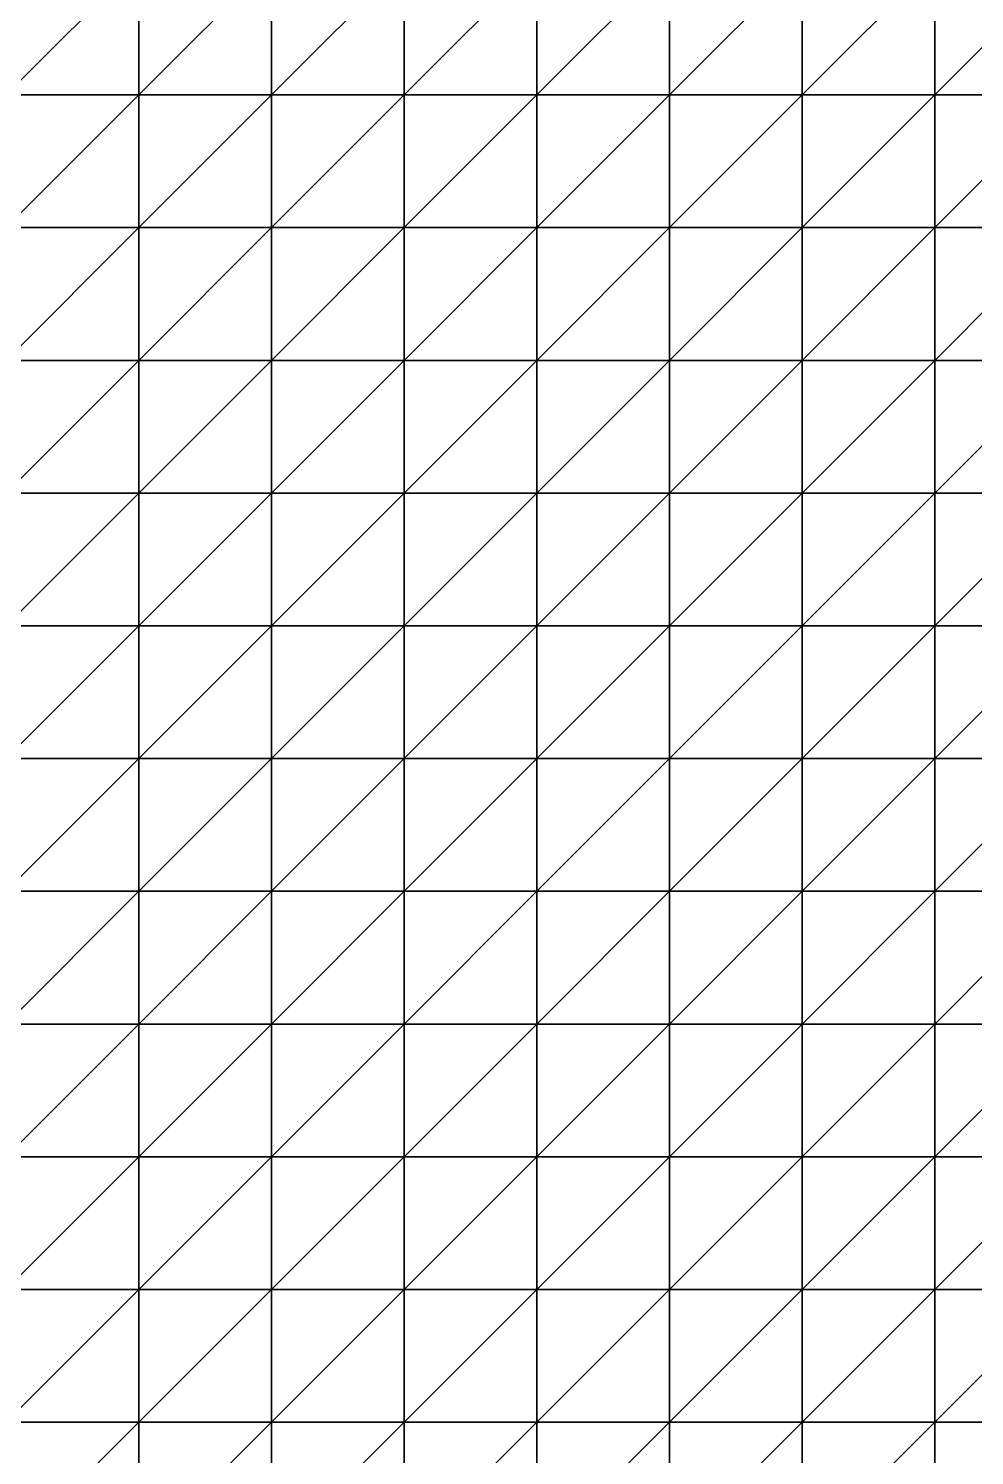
# Model space of a CAD drawing. Extents: x 292020 to 295740, y 4557680 to 4560040.
# Drawn here: x 293983.4 to 294126, y 4558575 to 4558790 of the extents above; entities that cross this region are included whole.
import ezdxf

# ---------------------------------------------------------------- set-up
doc = ezdxf.new("R2010")
doc.units = 0
doc.layers.add('RUN201_4_-_RUN201_NODOMAIN5_20X', color=7, linetype='CONTINUOUS')

msp = doc.modelspace()

# ---------------------------------------------------------------- linework, layer by layer
at = {"layer": 'RUN201_4_-_RUN201_NODOMAIN5_20X'}
for points in [[(293980, 4558800, 1800), (293980, 4558780, 1800), (294000, 4558800, 1800)], [(294000, 4558800, 1800), (293980, 4558780, 1800), (294000, 4558780, 1800)], [(294000, 4558800, 1940), (293980, 4558780, 1940), (293980, 4558800, 1940)], [(294000, 4558780, 1940), (293980, 4558780, 1940), (294000, 4558800, 1940)], [(294000, 4558800, 1800), (294000, 4558780, 1800), (294020, 4558800, 1800)], [(294020, 4558800, 1800), (294000, 4558780, 1800), (294020, 4558780, 1800)], [(294020, 4558800, 1940), (294000, 4558780, 1940), (294000, 4558800, 1940)], [(294020, 4558780, 1940), (294000, 4558780, 1940), (294020, 4558800, 1940)], [(294020, 4558800, 1800), (294020, 4558780, 1800), (294040, 4558800, 1800)], [(294040, 4558800, 1800), (294020, 4558780, 1800), (294040, 4558780, 1800)], [(294040, 4558800, 1940), (294020, 4558780, 1940), (294020, 4558800, 1940)], [(294040, 4558780, 1940), (294020, 4558780, 1940), (294040, 4558800, 1940)], [(294040, 4558800, 1800), (294040, 4558780, 1800), (294060, 4558800, 1800)], [(294060, 4558800, 1800), (294040, 4558780, 1800), (294060, 4558780, 1800)], [(294060, 4558800, 1940), (294040, 4558780, 1940), (294040, 4558800, 1940)], [(294060, 4558780, 1940), (294040, 4558780, 1940), (294060, 4558800, 1940)], [(294060, 4558800, 1800), (294060, 4558780, 1800), (294080, 4558800, 1800)], [(294080, 4558800, 1800), (294060, 4558780, 1800), (294080, 4558780, 1800)], [(294080, 4558800, 1940), (294060, 4558780, 1940), (294060, 4558800, 1940)], [(294080, 4558780, 1940), (294060, 4558780, 1940), (294080, 4558800, 1940)], [(294080, 4558800, 1800), (294080, 4558780, 1800), (294100, 4558800, 1800)], [(294100, 4558800, 1800), (294080, 4558780, 1800), (294100, 4558780, 1800)], [(294100, 4558800, 1940), (294080, 4558780, 1940), (294080, 4558800, 1940)], [(294100, 4558780, 1940), (294080, 4558780, 1940), (294100, 4558800, 1940)], [(294100, 4558800, 1800), (294100, 4558780, 1800), (294120, 4558800, 1800)], [(294120, 4558800, 1800), (294100, 4558780, 1800), (294120, 4558780, 1800)], [(294120, 4558800, 1940), (294100, 4558780, 1940), (294100, 4558800, 1940)], [(294120, 4558780, 1940), (294100, 4558780, 1940), (294120, 4558800, 1940)], [(294120, 4558800, 1800), (294120, 4558780, 1800), (294140, 4558800, 1800)], [(294140, 4558800, 1800), (294120, 4558780, 1800), (294140, 4558780, 1800)], [(294140, 4558800, 1940), (294120, 4558780, 1940), (294120, 4558800, 1940)], [(294140, 4558780, 1940), (294120, 4558780, 1940), (294140, 4558800, 1940)], [(293980, 4558780, 1800), (293980, 4558760, 1800), (294000, 4558780, 1800)], [(294000, 4558780, 1800), (293980, 4558760, 1800), (294000, 4558760, 1800)], [(294000, 4558780, 1940), (293980, 4558760, 1940), (293980, 4558780, 1940)], [(294000, 4558760, 1940), (293980, 4558760, 1940), (294000, 4558780, 1940)], [(294000, 4558780, 1800), (294000, 4558760, 1800), (294020, 4558780, 1800)], [(294020, 4558780, 1800), (294000, 4558760, 1800), (294020, 4558760, 1800)], [(294020, 4558780, 1960), (294000, 4558760, 1960), (294000, 4558780, 1960)], [(294020, 4558760, 1960), (294000, 4558760, 1960), (294020, 4558780, 1960)], [(294020, 4558780, 1940), (294000, 4558780, 1960), (294000, 4558780, 1940)], [(294020, 4558780, 1960), (294000, 4558780, 1960), (294020, 4558780, 1940)], [(294000, 4558780, 1940), (294000, 4558760, 1960), (294000, 4558760, 1940)], [(294000, 4558780, 1960), (294000, 4558760, 1960), (294000, 4558780, 1940)], [(294020, 4558780, 1800), (294020, 4558760, 1800), (294040, 4558780, 1800)], [(294040, 4558780, 1800), (294020, 4558760, 1800), (294040, 4558760, 1800)], [(294040, 4558780, 1960), (294020, 4558760, 1960), (294020, 4558780, 1960)], [(294040, 4558760, 1960), (294020, 4558760, 1960), (294040, 4558780, 1960)], [(294040, 4558780, 1940), (294020, 4558780, 1960), (294020, 4558780, 1940)], [(294040, 4558780, 1960), (294020, 4558780, 1960), (294040, 4558780, 1940)], [(294040, 4558780, 1800), (294040, 4558760, 1800), (294060, 4558780, 1800)], [(294060, 4558780, 1800), (294040, 4558760, 1800), (294060, 4558760, 1800)], [(294060, 4558780, 1960), (294040, 4558760, 1960), (294040, 4558780, 1960)], [(294060, 4558760, 1960), (294040, 4558760, 1960), (294060, 4558780, 1960)], [(294060, 4558780, 1940), (294040, 4558780, 1960), (294040, 4558780, 1940)], [(294060, 4558780, 1960), (294040, 4558780, 1960), (294060, 4558780, 1940)], [(294060, 4558780, 1800), (294060, 4558760, 1800), (294080, 4558780, 1800)], [(294080, 4558780, 1800), (294060, 4558760, 1800), (294080, 4558760, 1800)], [(294080, 4558780, 1940), (294060, 4558760, 1940), (294060, 4558780, 1940)], [(294080, 4558760, 1940), (294060, 4558760, 1940), (294080, 4558780, 1940)], [(294060, 4558760, 1940), (294060, 4558760, 1960), (294060, 4558780, 1940)], [(294060, 4558780, 1940), (294060, 4558760, 1960), (294060, 4558780, 1960)], [(294080, 4558780, 1800), (294080, 4558760, 1800), (294100, 4558780, 1800)], [(294100, 4558780, 1800), (294080, 4558760, 1800), (294100, 4558760, 1800)], [(294100, 4558780, 1940), (294080, 4558760, 1940), (294080, 4558780, 1940)], [(294100, 4558760, 1940), (294080, 4558760, 1940), (294100, 4558780, 1940)], [(294100, 4558780, 1800), (294100, 4558760, 1800), (294120, 4558780, 1800)], [(294120, 4558780, 1800), (294100, 4558760, 1800), (294120, 4558760, 1800)], [(294120, 4558780, 1940), (294100, 4558760, 1940), (294100, 4558780, 1940)], [(294120, 4558760, 1940), (294100, 4558760, 1940), (294120, 4558780, 1940)], [(294120, 4558780, 1800), (294120, 4558760, 1800), (294140, 4558780, 1800)], [(294140, 4558780, 1800), (294120, 4558760, 1800), (294140, 4558760, 1800)], [(294140, 4558780, 1940), (294120, 4558760, 1940), (294120, 4558780, 1940)], [(294140, 4558760, 1940), (294120, 4558760, 1940), (294140, 4558780, 1940)], [(293980, 4558760, 1800), (293980, 4558760, 1820), (294000, 4558760, 1800)], [(294000, 4558760, 1800), (293980, 4558760, 1820), (294000, 4558760, 1820)], [(293980, 4558760, 1820), (293980, 4558740, 1820), (294000, 4558760, 1820)], [(294000, 4558760, 1820), (293980, 4558740, 1820), (294000, 4558740, 1820)], [(294000, 4558760, 1960), (293980, 4558740, 1960), (293980, 4558760, 1960)], [(294000, 4558740, 1960), (293980, 4558740, 1960), (294000, 4558760, 1960)], [(294000, 4558760, 1940), (293980, 4558760, 1960), (293980, 4558760, 1940)], [(294000, 4558760, 1960), (293980, 4558760, 1960), (294000, 4558760, 1940)], [(294000, 4558760, 1800), (294000, 4558740, 1800), (294020, 4558760, 1800)], [(294020, 4558760, 1800), (294000, 4558740, 1800), (294020, 4558740, 1800)], [(294000, 4558760, 1800), (294000, 4558740, 1820), (294000, 4558740, 1800)], [(294000, 4558760, 1820), (294000, 4558740, 1820), (294000, 4558760, 1800)], [(294020, 4558760, 1960), (294000, 4558740, 1960), (294000, 4558760, 1960)], [(294020, 4558740, 1960), (294000, 4558740, 1960), (294020, 4558760, 1960)], [(294020, 4558760, 1800), (294020, 4558740, 1800), (294040, 4558760, 1800)], [(294040, 4558760, 1800), (294020, 4558740, 1800), (294040, 4558740, 1800)], [(294040, 4558760, 1960), (294020, 4558740, 1960), (294020, 4558760, 1960)], [(294040, 4558740, 1960), (294020, 4558740, 1960), (294040, 4558760, 1960)], [(294040, 4558760, 1800), (294040, 4558740, 1800), (294060, 4558760, 1800)], [(294060, 4558760, 1800), (294040, 4558740, 1800), (294060, 4558740, 1800)], [(294060, 4558760, 1960), (294040, 4558740, 1960), (294040, 4558760, 1960)], [(294060, 4558740, 1960), (294040, 4558740, 1960), (294060, 4558760, 1960)], [(294060, 4558760, 1800), (294060, 4558740, 1800), (294080, 4558760, 1800)], [(294080, 4558760, 1800), (294060, 4558740, 1800), (294080, 4558740, 1800)], [(294080, 4558760, 1960), (294060, 4558740, 1960), (294060, 4558760, 1960)], [(294080, 4558740, 1960), (294060, 4558740, 1960), (294080, 4558760, 1960)], [(294080, 4558760, 1940), (294060, 4558760, 1960), (294060, 4558760, 1940)], [(294080, 4558760, 1960), (294060, 4558760, 1960), (294080, 4558760, 1940)], [(294080, 4558760, 1800), (294080, 4558740, 1800), (294100, 4558760, 1800)], [(294100, 4558760, 1800), (294080, 4558740, 1800), (294100, 4558740, 1800)], [(294100, 4558760, 1940), (294080, 4558740, 1940), (294080, 4558760, 1940)], [(294100, 4558740, 1940), (294080, 4558740, 1940), (294100, 4558760, 1940)], [(294080, 4558740, 1940), (294080, 4558740, 1960), (294080, 4558760, 1940)], [(294080, 4558760, 1940), (294080, 4558740, 1960), (294080, 4558760, 1960)], [(294100, 4558760, 1800), (294100, 4558740, 1800), (294120, 4558760, 1800)], [(294120, 4558760, 1800), (294100, 4558740, 1800), (294120, 4558740, 1800)], [(294120, 4558760, 1940), (294100, 4558740, 1940), (294100, 4558760, 1940)], [(294120, 4558740, 1940), (294100, 4558740, 1940), (294120, 4558760, 1940)], [(294120, 4558740, 1800), (294120, 4558740, 1820), (294120, 4558760, 1800)], [(294120, 4558760, 1800), (294120, 4558740, 1820), (294120, 4558760, 1820)], [(294120, 4558760, 1800), (294120, 4558760, 1820), (294140, 4558760, 1800)], [(294140, 4558760, 1800), (294120, 4558760, 1820), (294140, 4558760, 1820)], [(294120, 4558760, 1820), (294120, 4558740, 1820), (294140, 4558760, 1820)], [(294140, 4558760, 1820), (294120, 4558740, 1820), (294140, 4558740, 1820)], [(294140, 4558760, 1940), (294120, 4558740, 1940), (294120, 4558760, 1940)], [(294140, 4558740, 1940), (294120, 4558740, 1940), (294140, 4558760, 1940)], [(293980, 4558740, 1820), (293980, 4558720, 1820), (294000, 4558740, 1820)], [(294000, 4558740, 1820), (293980, 4558720, 1820), (294000, 4558720, 1820)], [(294000, 4558740, 1960), (293980, 4558720, 1960), (293980, 4558740, 1960)], [(294000, 4558720, 1960), (293980, 4558720, 1960), (294000, 4558740, 1960)], [(294000, 4558740, 1800), (294000, 4558720, 1800), (294020, 4558740, 1800)], [(294020, 4558740, 1800), (294000, 4558720, 1800), (294020, 4558720, 1800)], [(294000, 4558740, 1800), (294000, 4558720, 1820), (294000, 4558720, 1800)], [(294000, 4558740, 1820), (294000, 4558720, 1820), (294000, 4558740, 1800)], [(294020, 4558740, 1960), (294000, 4558720, 1960), (294000, 4558740, 1960)], [(294020, 4558720, 1960), (294000, 4558720, 1960), (294020, 4558740, 1960)], [(294020, 4558740, 1800), (294020, 4558720, 1800), (294040, 4558740, 1800)], [(294040, 4558740, 1800), (294020, 4558720, 1800), (294040, 4558720, 1800)], [(294040, 4558740, 1960), (294020, 4558720, 1960), (294020, 4558740, 1960)], [(294040, 4558720, 1960), (294020, 4558720, 1960), (294040, 4558740, 1960)], [(294040, 4558740, 1800), (294040, 4558720, 1800), (294060, 4558740, 1800)], [(294060, 4558740, 1800), (294040, 4558720, 1800), (294060, 4558720, 1800)], [(294060, 4558740, 1960), (294040, 4558720, 1960), (294040, 4558740, 1960)], [(294060, 4558720, 1960), (294040, 4558720, 1960), (294060, 4558740, 1960)], [(294060, 4558740, 1800), (294060, 4558720, 1800), (294080, 4558740, 1800)], [(294080, 4558740, 1800), (294060, 4558720, 1800), (294080, 4558720, 1800)], [(294080, 4558740, 1960), (294060, 4558720, 1960), (294060, 4558740, 1960)], [(294080, 4558720, 1960), (294060, 4558720, 1960), (294080, 4558740, 1960)], [(294080, 4558740, 1800), (294080, 4558720, 1800), (294100, 4558740, 1800)], [(294100, 4558740, 1800), (294080, 4558720, 1800), (294100, 4558720, 1800)], [(294100, 4558740, 1960), (294080, 4558720, 1960), (294080, 4558740, 1960)], [(294100, 4558720, 1960), (294080, 4558720, 1960), (294100, 4558740, 1960)], [(294100, 4558740, 1940), (294080, 4558740, 1960), (294080, 4558740, 1940)], [(294100, 4558740, 1960), (294080, 4558740, 1960), (294100, 4558740, 1940)], [(294100, 4558740, 1800), (294100, 4558720, 1800), (294120, 4558740, 1800)], [(294120, 4558740, 1800), (294100, 4558720, 1800), (294120, 4558720, 1800)], [(294120, 4558740, 1940), (294100, 4558720, 1940), (294100, 4558740, 1940)], [(294120, 4558720, 1940), (294100, 4558720, 1940), (294120, 4558740, 1940)], [(294100, 4558720, 1940), (294100, 4558720, 1960), (294100, 4558740, 1940)], [(294100, 4558740, 1940), (294100, 4558720, 1960), (294100, 4558740, 1960)], [(294120, 4558740, 1800), (294120, 4558720, 1800), (294140, 4558740, 1800)], [(294140, 4558740, 1800), (294120, 4558720, 1800), (294140, 4558720, 1800)], [(294140, 4558740, 1800), (294120, 4558740, 1820), (294120, 4558740, 1800)], [(294140, 4558740, 1820), (294120, 4558740, 1820), (294140, 4558740, 1800)], [(294140, 4558740, 1940), (294120, 4558720, 1940), (294120, 4558740, 1940)], [(294140, 4558720, 1940), (294120, 4558720, 1940), (294140, 4558740, 1940)], [(293980, 4558720, 1800), (293980, 4558700, 1800), (294000, 4558720, 1800)], [(294000, 4558720, 1800), (293980, 4558700, 1800), (294000, 4558700, 1800)], [(294000, 4558720, 1800), (293980, 4558720, 1820), (293980, 4558720, 1800)], [(294000, 4558720, 1820), (293980, 4558720, 1820), (294000, 4558720, 1800)], [(294000, 4558720, 1960), (293980, 4558700, 1960), (293980, 4558720, 1960)], [(294000, 4558700, 1960), (293980, 4558700, 1960), (294000, 4558720, 1960)], [(294000, 4558720, 1800), (294000, 4558700, 1800), (294020, 4558720, 1800)], [(294020, 4558720, 1800), (294000, 4558700, 1800), (294020, 4558700, 1800)], [(294020, 4558720, 1960), (294000, 4558700, 1960), (294000, 4558720, 1960)], [(294020, 4558700, 1960), (294000, 4558700, 1960), (294020, 4558720, 1960)], [(294020, 4558720, 1800), (294020, 4558700, 1800), (294040, 4558720, 1800)], [(294040, 4558720, 1800), (294020, 4558700, 1800), (294040, 4558700, 1800)], [(294040, 4558720, 1960), (294020, 4558700, 1960), (294020, 4558720, 1960)], [(294040, 4558700, 1960), (294020, 4558700, 1960), (294040, 4558720, 1960)], [(294040, 4558720, 1800), (294040, 4558700, 1800), (294060, 4558720, 1800)], [(294060, 4558720, 1800), (294040, 4558700, 1800), (294060, 4558700, 1800)], [(294060, 4558720, 1960), (294040, 4558700, 1960), (294040, 4558720, 1960)], [(294060, 4558700, 1960), (294040, 4558700, 1960), (294060, 4558720, 1960)], [(294060, 4558720, 1800), (294060, 4558700, 1800), (294080, 4558720, 1800)], [(294080, 4558720, 1800), (294060, 4558700, 1800), (294080, 4558700, 1800)], [(294080, 4558720, 1960), (294060, 4558700, 1960), (294060, 4558720, 1960)], [(294080, 4558700, 1960), (294060, 4558700, 1960), (294080, 4558720, 1960)], [(294080, 4558720, 1800), (294080, 4558700, 1800), (294100, 4558720, 1800)], [(294100, 4558720, 1800), (294080, 4558700, 1800), (294100, 4558700, 1800)], [(294100, 4558720, 1960), (294080, 4558700, 1960), (294080, 4558720, 1960)], [(294100, 4558700, 1960), (294080, 4558700, 1960), (294100, 4558720, 1960)], [(294100, 4558720, 1800), (294100, 4558700, 1800), (294120, 4558720, 1800)], [(294120, 4558720, 1800), (294100, 4558700, 1800), (294120, 4558700, 1800)], [(294120, 4558720, 1960), (294100, 4558700, 1960), (294100, 4558720, 1960)], [(294120, 4558700, 1960), (294100, 4558700, 1960), (294120, 4558720, 1960)], [(294120, 4558720, 1940), (294100, 4558720, 1960), (294100, 4558720, 1940)], [(294120, 4558720, 1960), (294100, 4558720, 1960), (294120, 4558720, 1940)], [(294120, 4558720, 1800), (294120, 4558700, 1800), (294140, 4558720, 1800)], [(294140, 4558720, 1800), (294120, 4558700, 1800), (294140, 4558700, 1800)], [(294140, 4558720, 1940), (294120, 4558700, 1940), (294120, 4558720, 1940)], [(294140, 4558700, 1940), (294120, 4558700, 1940), (294140, 4558720, 1940)], [(294120, 4558700, 1940), (294120, 4558700, 1960), (294120, 4558720, 1940)], [(294120, 4558720, 1940), (294120, 4558700, 1960), (294120, 4558720, 1960)], [(293980, 4558700, 1800), (293980, 4558680, 1800), (294000, 4558700, 1800)], [(294000, 4558700, 1800), (293980, 4558680, 1800), (294000, 4558680, 1800)], [(294000, 4558700, 1960), (293980, 4558680, 1960), (293980, 4558700, 1960)], [(294000, 4558680, 1960), (293980, 4558680, 1960), (294000, 4558700, 1960)], [(294000, 4558700, 1800), (294000, 4558680, 1800), (294020, 4558700, 1800)], [(294020, 4558700, 1800), (294000, 4558680, 1800), (294020, 4558680, 1800)], [(294020, 4558700, 1960), (294000, 4558680, 1960), (294000, 4558700, 1960)], [(294020, 4558680, 1960), (294000, 4558680, 1960), (294020, 4558700, 1960)], [(294020, 4558700, 1800), (294020, 4558680, 1800), (294040, 4558700, 1800)], [(294040, 4558700, 1800), (294020, 4558680, 1800), (294040, 4558680, 1800)], [(294040, 4558700, 1940), (294020, 4558680, 1940), (294020, 4558700, 1940)], [(294040, 4558680, 1940), (294020, 4558680, 1940), (294040, 4558700, 1940)], [(294020, 4558680, 1940), (294020, 4558680, 1960), (294020, 4558700, 1940)], [(294020, 4558700, 1940), (294020, 4558680, 1960), (294020, 4558700, 1960)], [(294020, 4558700, 1940), (294020, 4558700, 1960), (294040, 4558700, 1940)], [(294040, 4558700, 1940), (294020, 4558700, 1960), (294040, 4558700, 1960)], [(294040, 4558700, 1800), (294040, 4558680, 1800), (294060, 4558700, 1800)], [(294060, 4558700, 1800), (294040, 4558680, 1800), (294060, 4558680, 1800)], [(294060, 4558700, 1940), (294040, 4558680, 1940), (294040, 4558700, 1940)], [(294060, 4558680, 1940), (294040, 4558680, 1940), (294060, 4558700, 1940)], [(294040, 4558700, 1940), (294040, 4558700, 1960), (294060, 4558700, 1940)], [(294060, 4558700, 1940), (294040, 4558700, 1960), (294060, 4558700, 1960)], [(294060, 4558700, 1800), (294060, 4558680, 1800), (294080, 4558700, 1800)], [(294080, 4558700, 1800), (294060, 4558680, 1800), (294080, 4558680, 1800)], [(294080, 4558700, 1940), (294060, 4558680, 1940), (294060, 4558700, 1940)], [(294080, 4558680, 1940), (294060, 4558680, 1940), (294080, 4558700, 1940)], [(294060, 4558700, 1940), (294060, 4558700, 1960), (294080, 4558700, 1940)], [(294080, 4558700, 1940), (294060, 4558700, 1960), (294080, 4558700, 1960)], [(294080, 4558700, 1800), (294080, 4558680, 1800), (294100, 4558700, 1800)], [(294100, 4558700, 1800), (294080, 4558680, 1800), (294100, 4558680, 1800)], [(294100, 4558700, 1960), (294080, 4558680, 1960), (294080, 4558700, 1960)], [(294100, 4558680, 1960), (294080, 4558680, 1960), (294100, 4558700, 1960)], [(294080, 4558700, 1940), (294080, 4558680, 1960), (294080, 4558680, 1940)], [(294080, 4558700, 1960), (294080, 4558680, 1960), (294080, 4558700, 1940)], [(294100, 4558700, 1800), (294100, 4558680, 1800), (294120, 4558700, 1800)], [(294120, 4558700, 1800), (294100, 4558680, 1800), (294120, 4558680, 1800)], [(294120, 4558700, 1960), (294100, 4558680, 1960), (294100, 4558700, 1960)], [(294120, 4558680, 1960), (294100, 4558680, 1960), (294120, 4558700, 1960)], [(294120, 4558700, 1800), (294120, 4558680, 1800), (294140, 4558700, 1800)], [(294140, 4558700, 1800), (294120, 4558680, 1800), (294140, 4558680, 1800)], [(294140, 4558700, 1940), (294120, 4558680, 1940), (294120, 4558700, 1940)], [(294140, 4558680, 1940), (294120, 4558680, 1940), (294140, 4558700, 1940)], [(294120, 4558680, 1940), (294120, 4558680, 1960), (294120, 4558700, 1940)], [(294120, 4558700, 1940), (294120, 4558680, 1960), (294120, 4558700, 1960)], [(293980, 4558680, 1800), (293980, 4558660, 1800), (294000, 4558680, 1800)], [(294000, 4558680, 1800), (293980, 4558660, 1800), (294000, 4558660, 1800)], [(294000, 4558680, 1940), (293980, 4558660, 1940), (293980, 4558680, 1940)], [(294000, 4558660, 1940), (293980, 4558660, 1940), (294000, 4558680, 1940)], [(293980, 4558680, 1940), (293980, 4558680, 1960), (294000, 4558680, 1940)], [(294000, 4558680, 1940), (293980, 4558680, 1960), (294000, 4558680, 1960)], [(294000, 4558680, 1800), (294000, 4558660, 1800), (294020, 4558680, 1800)], [(294020, 4558680, 1800), (294000, 4558660, 1800), (294020, 4558660, 1800)], [(294020, 4558680, 1940), (294000, 4558660, 1940), (294000, 4558680, 1940)], [(294020, 4558660, 1940), (294000, 4558660, 1940), (294020, 4558680, 1940)], [(294000, 4558680, 1940), (294000, 4558680, 1960), (294020, 4558680, 1940)], [(294020, 4558680, 1940), (294000, 4558680, 1960), (294020, 4558680, 1960)], [(294020, 4558680, 1800), (294020, 4558660, 1800), (294040, 4558680, 1800)], [(294040, 4558680, 1800), (294020, 4558660, 1800), (294040, 4558660, 1800)], [(294040, 4558680, 1940), (294020, 4558660, 1940), (294020, 4558680, 1940)], [(294040, 4558660, 1940), (294020, 4558660, 1940), (294040, 4558680, 1940)], [(294040, 4558680, 1800), (294040, 4558660, 1800), (294060, 4558680, 1800)], [(294060, 4558680, 1800), (294040, 4558660, 1800), (294060, 4558660, 1800)], [(294060, 4558680, 1940), (294040, 4558660, 1940), (294040, 4558680, 1940)], [(294060, 4558660, 1940), (294040, 4558660, 1940), (294060, 4558680, 1940)], [(294060, 4558680, 1800), (294060, 4558660, 1800), (294080, 4558680, 1800)], [(294080, 4558680, 1800), (294060, 4558660, 1800), (294080, 4558660, 1800)], [(294080, 4558680, 1940), (294060, 4558660, 1940), (294060, 4558680, 1940)], [(294080, 4558660, 1940), (294060, 4558660, 1940), (294080, 4558680, 1940)], [(294080, 4558680, 1800), (294080, 4558660, 1800), (294100, 4558680, 1800)], [(294100, 4558680, 1800), (294080, 4558660, 1800), (294100, 4558660, 1800)], [(294100, 4558680, 1940), (294080, 4558660, 1940), (294080, 4558680, 1940)], [(294100, 4558660, 1940), (294080, 4558660, 1940), (294100, 4558680, 1940)], [(294080, 4558680, 1940), (294080, 4558680, 1960), (294100, 4558680, 1940)], [(294100, 4558680, 1940), (294080, 4558680, 1960), (294100, 4558680, 1960)], [(294100, 4558660, 1800), (294100, 4558660, 1820), (294100, 4558680, 1800)], [(294100, 4558680, 1800), (294100, 4558660, 1820), (294100, 4558680, 1820)], [(294100, 4558680, 1800), (294100, 4558680, 1820), (294120, 4558680, 1800)], [(294120, 4558680, 1800), (294100, 4558680, 1820), (294120, 4558680, 1820)], [(294100, 4558680, 1820), (294100, 4558660, 1820), (294120, 4558680, 1820)], [(294120, 4558680, 1820), (294100, 4558660, 1820), (294120, 4558660, 1820)], [(294120, 4558680, 1940), (294100, 4558660, 1940), (294100, 4558680, 1940)], [(294120, 4558660, 1940), (294100, 4558660, 1940), (294120, 4558680, 1940)], [(294100, 4558680, 1940), (294100, 4558680, 1960), (294120, 4558680, 1940)], [(294120, 4558680, 1940), (294100, 4558680, 1960), (294120, 4558680, 1960)], [(294120, 4558680, 1800), (294120, 4558660, 1800), (294140, 4558680, 1800)], [(294140, 4558680, 1800), (294120, 4558660, 1800), (294140, 4558660, 1800)], [(294120, 4558680, 1800), (294120, 4558660, 1820), (294120, 4558660, 1800)], [(294120, 4558680, 1820), (294120, 4558660, 1820), (294120, 4558680, 1800)], [(294140, 4558680, 1940), (294120, 4558660, 1940), (294120, 4558680, 1940)], [(294140, 4558660, 1940), (294120, 4558660, 1940), (294140, 4558680, 1940)], [(293980, 4558660, 1800), (293980, 4558640, 1800), (294000, 4558660, 1800)], [(294000, 4558660, 1800), (293980, 4558640, 1800), (294000, 4558640, 1800)], [(294000, 4558660, 1940), (293980, 4558640, 1940), (293980, 4558660, 1940)], [(294000, 4558640, 1940), (293980, 4558640, 1940), (294000, 4558660, 1940)], [(294000, 4558640, 1800), (294000, 4558640, 1820), (294000, 4558660, 1800)], [(294000, 4558660, 1800), (294000, 4558640, 1820), (294000, 4558660, 1820)], [(294000, 4558660, 1800), (294000, 4558660, 1820), (294020, 4558660, 1800)], [(294020, 4558660, 1800), (294000, 4558660, 1820), (294020, 4558660, 1820)], [(294000, 4558660, 1820), (294000, 4558640, 1820), (294020, 4558660, 1820)], [(294020, 4558660, 1820), (294000, 4558640, 1820), (294020, 4558640, 1820)], [(294020, 4558660, 1940), (294000, 4558640, 1940), (294000, 4558660, 1940)], [(294020, 4558640, 1940), (294000, 4558640, 1940), (294020, 4558660, 1940)], [(294020, 4558660, 1800), (294020, 4558660, 1820), (294040, 4558660, 1800)], [(294040, 4558660, 1800), (294020, 4558660, 1820), (294040, 4558660, 1820)], [(294020, 4558660, 1820), (294020, 4558640, 1820), (294040, 4558660, 1820)], [(294040, 4558660, 1820), (294020, 4558640, 1820), (294040, 4558640, 1820)], [(294040, 4558660, 1940), (294020, 4558640, 1940), (294020, 4558660, 1940)], [(294040, 4558640, 1940), (294020, 4558640, 1940), (294040, 4558660, 1940)], [(294040, 4558660, 1800), (294040, 4558660, 1820), (294060, 4558660, 1800)], [(294060, 4558660, 1800), (294040, 4558660, 1820), (294060, 4558660, 1820)], [(294040, 4558660, 1820), (294040, 4558640, 1820), (294060, 4558660, 1820)], [(294060, 4558660, 1820), (294040, 4558640, 1820), (294060, 4558640, 1820)], [(294060, 4558660, 1940), (294040, 4558640, 1940), (294040, 4558660, 1940)], [(294060, 4558640, 1940), (294040, 4558640, 1940), (294060, 4558660, 1940)], [(294060, 4558660, 1800), (294060, 4558660, 1820), (294080, 4558660, 1800)], [(294080, 4558660, 1800), (294060, 4558660, 1820), (294080, 4558660, 1820)], [(294060, 4558660, 1820), (294060, 4558640, 1820), (294080, 4558660, 1820)], [(294080, 4558660, 1820), (294060, 4558640, 1820), (294080, 4558640, 1820)], [(294080, 4558660, 1940), (294060, 4558640, 1940), (294060, 4558660, 1940)], [(294080, 4558640, 1940), (294060, 4558640, 1940), (294080, 4558660, 1940)], [(294080, 4558660, 1800), (294080, 4558660, 1820), (294100, 4558660, 1800)], [(294100, 4558660, 1800), (294080, 4558660, 1820), (294100, 4558660, 1820)], [(294080, 4558660, 1820), (294080, 4558640, 1820), (294100, 4558660, 1820)], [(294100, 4558660, 1820), (294080, 4558640, 1820), (294100, 4558640, 1820)], [(294100, 4558660, 1940), (294080, 4558640, 1940), (294080, 4558660, 1940)], [(294100, 4558640, 1940), (294080, 4558640, 1940), (294100, 4558660, 1940)], [(294100, 4558640, 1820), (294100, 4558640, 1840), (294100, 4558660, 1820)], [(294100, 4558660, 1820), (294100, 4558640, 1840), (294100, 4558660, 1840)], [(294100, 4558660, 1820), (294100, 4558660, 1840), (294120, 4558660, 1820)], [(294120, 4558660, 1820), (294100, 4558660, 1840), (294120, 4558660, 1840)], [(294100, 4558660, 1840), (294100, 4558640, 1840), (294120, 4558660, 1840)], [(294120, 4558660, 1840), (294100, 4558640, 1840), (294120, 4558640, 1840)], [(294120, 4558660, 1940), (294100, 4558640, 1940), (294100, 4558660, 1940)], [(294120, 4558640, 1940), (294100, 4558640, 1940), (294120, 4558660, 1940)], [(294120, 4558660, 1800), (294120, 4558660, 1820), (294140, 4558660, 1800)], [(294140, 4558660, 1800), (294120, 4558660, 1820), (294140, 4558660, 1820)], [(294120, 4558660, 1820), (294120, 4558640, 1820), (294140, 4558660, 1820)], [(294140, 4558660, 1820), (294120, 4558640, 1820), (294140, 4558640, 1820)], [(294120, 4558660, 1820), (294120, 4558640, 1840), (294120, 4558640, 1820)], [(294120, 4558660, 1840), (294120, 4558640, 1840), (294120, 4558660, 1820)], [(294140, 4558660, 1940), (294120, 4558640, 1940), (294120, 4558660, 1940)], [(294140, 4558640, 1940), (294120, 4558640, 1940), (294140, 4558660, 1940)], [(293980, 4558640, 1800), (293980, 4558620, 1800), (294000, 4558640, 1800)], [(294000, 4558640, 1800), (293980, 4558620, 1800), (294000, 4558620, 1800)], [(294000, 4558640, 1940), (293980, 4558620, 1940), (293980, 4558640, 1940)], [(294000, 4558620, 1940), (293980, 4558620, 1940), (294000, 4558640, 1940)], [(294000, 4558640, 1800), (294000, 4558620, 1800), (294020, 4558640, 1800)], [(294020, 4558640, 1800), (294000, 4558620, 1800), (294020, 4558620, 1800)], [(294020, 4558640, 1800), (294000, 4558640, 1820), (294000, 4558640, 1800)], [(294020, 4558640, 1820), (294000, 4558640, 1820), (294020, 4558640, 1800)], [(294020, 4558640, 1940), (294000, 4558620, 1940), (294000, 4558640, 1940)], [(294020, 4558620, 1940), (294000, 4558620, 1940), (294020, 4558640, 1940)], [(294020, 4558620, 1800), (294020, 4558620, 1820), (294020, 4558640, 1800)], [(294020, 4558640, 1800), (294020, 4558620, 1820), (294020, 4558640, 1820)], [(294020, 4558640, 1820), (294020, 4558620, 1820), (294040, 4558640, 1820)], [(294040, 4558640, 1820), (294020, 4558620, 1820), (294040, 4558620, 1820)], [(294040, 4558640, 1920), (294020, 4558620, 1920), (294020, 4558640, 1920)], [(294040, 4558620, 1920), (294020, 4558620, 1920), (294040, 4558640, 1920)], [(294020, 4558620, 1920), (294020, 4558620, 1940), (294020, 4558640, 1920)], [(294020, 4558640, 1920), (294020, 4558620, 1940), (294020, 4558640, 1940)], [(294020, 4558640, 1920), (294020, 4558640, 1940), (294040, 4558640, 1920)], [(294040, 4558640, 1920), (294020, 4558640, 1940), (294040, 4558640, 1940)], [(294040, 4558640, 1820), (294040, 4558620, 1820), (294060, 4558640, 1820)], [(294060, 4558640, 1820), (294040, 4558620, 1820), (294060, 4558620, 1820)], [(294060, 4558640, 1920), (294040, 4558620, 1920), (294040, 4558640, 1920)], [(294060, 4558620, 1920), (294040, 4558620, 1920), (294060, 4558640, 1920)], [(294040, 4558640, 1920), (294040, 4558640, 1940), (294060, 4558640, 1920)], [(294060, 4558640, 1920), (294040, 4558640, 1940), (294060, 4558640, 1940)], [(294060, 4558620, 1820), (294060, 4558620, 1840), (294060, 4558640, 1820)], [(294060, 4558640, 1820), (294060, 4558620, 1840), (294060, 4558640, 1840)], [(294060, 4558640, 1820), (294060, 4558640, 1840), (294080, 4558640, 1820)], [(294080, 4558640, 1820), (294060, 4558640, 1840), (294080, 4558640, 1840)], [(294060, 4558640, 1840), (294060, 4558620, 1840), (294080, 4558640, 1840)], [(294080, 4558640, 1840), (294060, 4558620, 1840), (294080, 4558620, 1840)], [(294080, 4558640, 1940), (294060, 4558620, 1940), (294060, 4558640, 1940)], [(294080, 4558620, 1940), (294060, 4558620, 1940), (294080, 4558640, 1940)], [(294060, 4558640, 1920), (294060, 4558620, 1940), (294060, 4558620, 1920)], [(294060, 4558640, 1940), (294060, 4558620, 1940), (294060, 4558640, 1920)], [(294080, 4558640, 1820), (294080, 4558620, 1820), (294100, 4558640, 1820)], [(294100, 4558640, 1820), (294080, 4558620, 1820), (294100, 4558620, 1820)], [(294080, 4558640, 1820), (294080, 4558620, 1840), (294080, 4558620, 1820)], [(294080, 4558640, 1840), (294080, 4558620, 1840), (294080, 4558640, 1820)], [(294100, 4558640, 1940), (294080, 4558620, 1940), (294080, 4558640, 1940)], [(294100, 4558620, 1940), (294080, 4558620, 1940), (294100, 4558640, 1940)], [(294100, 4558640, 1820), (294100, 4558620, 1820), (294120, 4558640, 1820)], [(294120, 4558640, 1820), (294100, 4558620, 1820), (294120, 4558620, 1820)], [(294120, 4558640, 1820), (294100, 4558640, 1840), (294100, 4558640, 1820)], [(294120, 4558640, 1840), (294100, 4558640, 1840), (294120, 4558640, 1820)], [(294120, 4558640, 1940), (294100, 4558620, 1940), (294100, 4558640, 1940)], [(294120, 4558620, 1940), (294100, 4558620, 1940), (294120, 4558640, 1940)], [(294120, 4558640, 1820), (294120, 4558620, 1820), (294140, 4558640, 1820)], [(294140, 4558640, 1820), (294120, 4558620, 1820), (294140, 4558620, 1820)], [(294140, 4558640, 1940), (294120, 4558620, 1940), (294120, 4558640, 1940)], [(294140, 4558620, 1940), (294120, 4558620, 1940), (294140, 4558640, 1940)], [(293980, 4558620, 1800), (293980, 4558600, 1800), (294000, 4558620, 1800)], [(294000, 4558620, 1800), (293980, 4558600, 1800), (294000, 4558600, 1800)], [(294000, 4558620, 1940), (293980, 4558600, 1940), (293980, 4558620, 1940)], [(294000, 4558600, 1940), (293980, 4558600, 1940), (294000, 4558620, 1940)], [(294000, 4558620, 1800), (294000, 4558600, 1800), (294020, 4558620, 1800)], [(294020, 4558620, 1800), (294000, 4558600, 1800), (294020, 4558600, 1800)], [(294020, 4558620, 1920), (294000, 4558600, 1920), (294000, 4558620, 1920)], [(294020, 4558600, 1920), (294000, 4558600, 1920), (294020, 4558620, 1920)], [(294000, 4558600, 1920), (294000, 4558600, 1940), (294000, 4558620, 1920)], [(294000, 4558620, 1920), (294000, 4558600, 1940), (294000, 4558620, 1940)], [(294000, 4558620, 1920), (294000, 4558620, 1940), (294020, 4558620, 1920)], [(294020, 4558620, 1920), (294000, 4558620, 1940), (294020, 4558620, 1940)], [(294020, 4558600, 1800), (294020, 4558600, 1820), (294020, 4558620, 1800)], [(294020, 4558620, 1800), (294020, 4558600, 1820), (294020, 4558620, 1820)], [(294020, 4558620, 1820), (294020, 4558600, 1820), (294040, 4558620, 1820)], [(294040, 4558620, 1820), (294020, 4558600, 1820), (294040, 4558600, 1820)], [(294040, 4558620, 1940), (294020, 4558600, 1940), (294020, 4558620, 1940)], [(294040, 4558600, 1940), (294020, 4558600, 1940), (294040, 4558620, 1940)], [(294040, 4558620, 1920), (294020, 4558620, 1940), (294020, 4558620, 1920)], [(294040, 4558620, 1940), (294020, 4558620, 1940), (294040, 4558620, 1920)], [(294020, 4558620, 1920), (294020, 4558600, 1940), (294020, 4558600, 1920)], [(294020, 4558620, 1940), (294020, 4558600, 1940), (294020, 4558620, 1920)], [(294040, 4558620, 1820), (294040, 4558600, 1820), (294060, 4558620, 1820)], [(294060, 4558620, 1820), (294040, 4558600, 1820), (294060, 4558600, 1820)], [(294060, 4558620, 1940), (294040, 4558600, 1940), (294040, 4558620, 1940)], [(294060, 4558600, 1940), (294040, 4558600, 1940), (294060, 4558620, 1940)], [(294060, 4558620, 1920), (294040, 4558620, 1940), (294040, 4558620, 1920)], [(294060, 4558620, 1940), (294040, 4558620, 1940), (294060, 4558620, 1920)], [(294060, 4558620, 1820), (294060, 4558600, 1820), (294080, 4558620, 1820)], [(294080, 4558620, 1820), (294060, 4558600, 1820), (294080, 4558600, 1820)], [(294080, 4558620, 1820), (294060, 4558620, 1840), (294060, 4558620, 1820)], [(294080, 4558620, 1840), (294060, 4558620, 1840), (294080, 4558620, 1820)], [(294080, 4558620, 1940), (294060, 4558600, 1940), (294060, 4558620, 1940)], [(294080, 4558600, 1940), (294060, 4558600, 1940), (294080, 4558620, 1940)], [(294080, 4558620, 1820), (294080, 4558600, 1820), (294100, 4558620, 1820)], [(294100, 4558620, 1820), (294080, 4558600, 1820), (294100, 4558600, 1820)], [(294100, 4558620, 1940), (294080, 4558600, 1940), (294080, 4558620, 1940)], [(294100, 4558600, 1940), (294080, 4558600, 1940), (294100, 4558620, 1940)], [(294100, 4558620, 1800), (294100, 4558600, 1800), (294120, 4558620, 1800)], [(294120, 4558620, 1800), (294100, 4558600, 1800), (294120, 4558600, 1800)], [(294120, 4558620, 1800), (294100, 4558620, 1820), (294100, 4558620, 1800)], [(294120, 4558620, 1820), (294100, 4558620, 1820), (294120, 4558620, 1800)], [(294100, 4558620, 1800), (294100, 4558600, 1820), (294100, 4558600, 1800)], [(294100, 4558620, 1820), (294100, 4558600, 1820), (294100, 4558620, 1800)], [(294120, 4558620, 1940), (294100, 4558600, 1940), (294100, 4558620, 1940)], [(294120, 4558600, 1940), (294100, 4558600, 1940), (294120, 4558620, 1940)], [(294120, 4558620, 1800), (294120, 4558600, 1800), (294140, 4558620, 1800)], [(294140, 4558620, 1800), (294120, 4558600, 1800), (294140, 4558600, 1800)], [(294140, 4558620, 1800), (294120, 4558620, 1820), (294120, 4558620, 1800)], [(294140, 4558620, 1820), (294120, 4558620, 1820), (294140, 4558620, 1800)], [(294140, 4558620, 1940), (294120, 4558600, 1940), (294120, 4558620, 1940)], [(294140, 4558600, 1940), (294120, 4558600, 1940), (294140, 4558620, 1940)], [(293980, 4558600, 1800), (293980, 4558580, 1800), (294000, 4558600, 1800)], [(294000, 4558600, 1800), (293980, 4558580, 1800), (294000, 4558580, 1800)], [(294000, 4558600, 1940), (293980, 4558580, 1940), (293980, 4558600, 1940)], [(294000, 4558580, 1940), (293980, 4558580, 1940), (294000, 4558600, 1940)], [(294000, 4558600, 1800), (294000, 4558580, 1800), (294020, 4558600, 1800)], [(294020, 4558600, 1800), (294000, 4558580, 1800), (294020, 4558580, 1800)], [(294020, 4558600, 1940), (294000, 4558580, 1940), (294000, 4558600, 1940)], [(294020, 4558580, 1940), (294000, 4558580, 1940), (294020, 4558600, 1940)], [(294020, 4558600, 1920), (294000, 4558600, 1940), (294000, 4558600, 1920)], [(294020, 4558600, 1940), (294000, 4558600, 1940), (294020, 4558600, 1920)], [(294020, 4558600, 1800), (294020, 4558580, 1800), (294040, 4558600, 1800)], [(294040, 4558600, 1800), (294020, 4558580, 1800), (294040, 4558580, 1800)], [(294040, 4558600, 1800), (294020, 4558600, 1820), (294020, 4558600, 1800)], [(294040, 4558600, 1820), (294020, 4558600, 1820), (294040, 4558600, 1800)], [(294040, 4558600, 1940), (294020, 4558580, 1940), (294020, 4558600, 1940)], [(294040, 4558580, 1940), (294020, 4558580, 1940), (294040, 4558600, 1940)], [(294040, 4558580, 1800), (294040, 4558580, 1820), (294040, 4558600, 1800)], [(294040, 4558600, 1800), (294040, 4558580, 1820), (294040, 4558600, 1820)], [(294040, 4558600, 1820), (294040, 4558580, 1820), (294060, 4558600, 1820)], [(294060, 4558600, 1820), (294040, 4558580, 1820), (294060, 4558580, 1820)], [(294060, 4558600, 1940), (294040, 4558580, 1940), (294040, 4558600, 1940)], [(294060, 4558580, 1940), (294040, 4558580, 1940), (294060, 4558600, 1940)], [(294060, 4558600, 1820), (294060, 4558580, 1820), (294080, 4558600, 1820)], [(294080, 4558600, 1820), (294060, 4558580, 1820), (294080, 4558580, 1820)], [(294080, 4558600, 1940), (294060, 4558580, 1940), (294060, 4558600, 1940)], [(294080, 4558580, 1940), (294060, 4558580, 1940), (294080, 4558600, 1940)], [(294080, 4558600, 1800), (294080, 4558580, 1800), (294100, 4558600, 1800)], [(294100, 4558600, 1800), (294080, 4558580, 1800), (294100, 4558580, 1800)], [(294100, 4558600, 1800), (294080, 4558600, 1820), (294080, 4558600, 1800)], [(294100, 4558600, 1820), (294080, 4558600, 1820), (294100, 4558600, 1800)], [(294080, 4558600, 1800), (294080, 4558580, 1820), (294080, 4558580, 1800)], [(294080, 4558600, 1820), (294080, 4558580, 1820), (294080, 4558600, 1800)], [(294100, 4558600, 1940), (294080, 4558580, 1940), (294080, 4558600, 1940)], [(294100, 4558580, 1940), (294080, 4558580, 1940), (294100, 4558600, 1940)], [(294100, 4558600, 1800), (294100, 4558580, 1800), (294120, 4558600, 1800)], [(294120, 4558600, 1800), (294100, 4558580, 1800), (294120, 4558580, 1800)], [(294120, 4558600, 1940), (294100, 4558580, 1940), (294100, 4558600, 1940)], [(294120, 4558580, 1940), (294100, 4558580, 1940), (294120, 4558600, 1940)], [(294120, 4558600, 1800), (294120, 4558580, 1800), (294140, 4558600, 1800)], [(294140, 4558600, 1800), (294120, 4558580, 1800), (294140, 4558580, 1800)], [(294140, 4558600, 1940), (294120, 4558580, 1940), (294120, 4558600, 1940)], [(294140, 4558580, 1940), (294120, 4558580, 1940), (294140, 4558600, 1940)], [(293980, 4558580, 1800), (293980, 4558560, 1800), (294000, 4558580, 1800)], [(294000, 4558580, 1800), (293980, 4558560, 1800), (294000, 4558560, 1800)], [(294000, 4558580, 1940), (293980, 4558560, 1940), (293980, 4558580, 1940)], [(294000, 4558560, 1940), (293980, 4558560, 1940), (294000, 4558580, 1940)], [(294000, 4558580, 1800), (294000, 4558560, 1800), (294020, 4558580, 1800)], [(294020, 4558580, 1800), (294000, 4558560, 1800), (294020, 4558560, 1800)], [(294020, 4558580, 1940), (294000, 4558560, 1940), (294000, 4558580, 1940)], [(294020, 4558560, 1940), (294000, 4558560, 1940), (294020, 4558580, 1940)], [(294020, 4558580, 1800), (294020, 4558560, 1800), (294040, 4558580, 1800)], [(294040, 4558580, 1800), (294020, 4558560, 1800), (294040, 4558560, 1800)], [(294040, 4558580, 1940), (294020, 4558560, 1940), (294020, 4558580, 1940)], [(294040, 4558560, 1940), (294020, 4558560, 1940), (294040, 4558580, 1940)], [(294040, 4558560, 1800), (294040, 4558560, 1820), (294040, 4558580, 1800)], [(294040, 4558580, 1800), (294040, 4558560, 1820), (294040, 4558580, 1820)], [(294040, 4558580, 1820), (294040, 4558560, 1820), (294060, 4558580, 1820)], [(294060, 4558580, 1820), (294040, 4558560, 1820), (294060, 4558560, 1820)], [(294060, 4558580, 1940), (294040, 4558560, 1940), (294040, 4558580, 1940)], [(294060, 4558560, 1940), (294040, 4558560, 1940), (294060, 4558580, 1940)], [(294060, 4558580, 1820), (294060, 4558560, 1820), (294080, 4558580, 1820)], [(294080, 4558580, 1820), (294060, 4558560, 1820), (294080, 4558560, 1820)], [(294080, 4558580, 1940), (294060, 4558560, 1940), (294060, 4558580, 1940)], [(294080, 4558560, 1940), (294060, 4558560, 1940), (294080, 4558580, 1940)], [(294080, 4558580, 1800), (294080, 4558580, 1820), (294100, 4558580, 1800)], [(294100, 4558580, 1800), (294080, 4558580, 1820), (294100, 4558580, 1820)], [(294080, 4558580, 1820), (294080, 4558560, 1820), (294100, 4558580, 1820)], [(294100, 4558580, 1820), (294080, 4558560, 1820), (294100, 4558560, 1820)], [(294100, 4558580, 1940), (294080, 4558560, 1940), (294080, 4558580, 1940)], [(294100, 4558560, 1940), (294080, 4558560, 1940), (294100, 4558580, 1940)], [(294100, 4558580, 1800), (294100, 4558580, 1820), (294120, 4558580, 1800)], [(294120, 4558580, 1800), (294100, 4558580, 1820), (294120, 4558580, 1820)], [(294100, 4558580, 1820), (294100, 4558560, 1820), (294120, 4558580, 1820)], [(294120, 4558580, 1820), (294100, 4558560, 1820), (294120, 4558560, 1820)], [(294120, 4558580, 1940), (294100, 4558560, 1940), (294100, 4558580, 1940)], [(294120, 4558560, 1940), (294100, 4558560, 1940), (294120, 4558580, 1940)], [(294120, 4558580, 1800), (294120, 4558580, 1820), (294140, 4558580, 1800)], [(294140, 4558580, 1800), (294120, 4558580, 1820), (294140, 4558580, 1820)], [(294120, 4558580, 1820), (294120, 4558560, 1820), (294140, 4558580, 1820)], [(294140, 4558580, 1820), (294120, 4558560, 1820), (294140, 4558560, 1820)], [(294140, 4558580, 1940), (294120, 4558560, 1940), (294120, 4558580, 1940)], [(294140, 4558560, 1940), (294120, 4558560, 1940), (294140, 4558580, 1940)]]:
    msp.add_3dface(points, dxfattribs=at)

doc.saveas('drawing.dxf')
